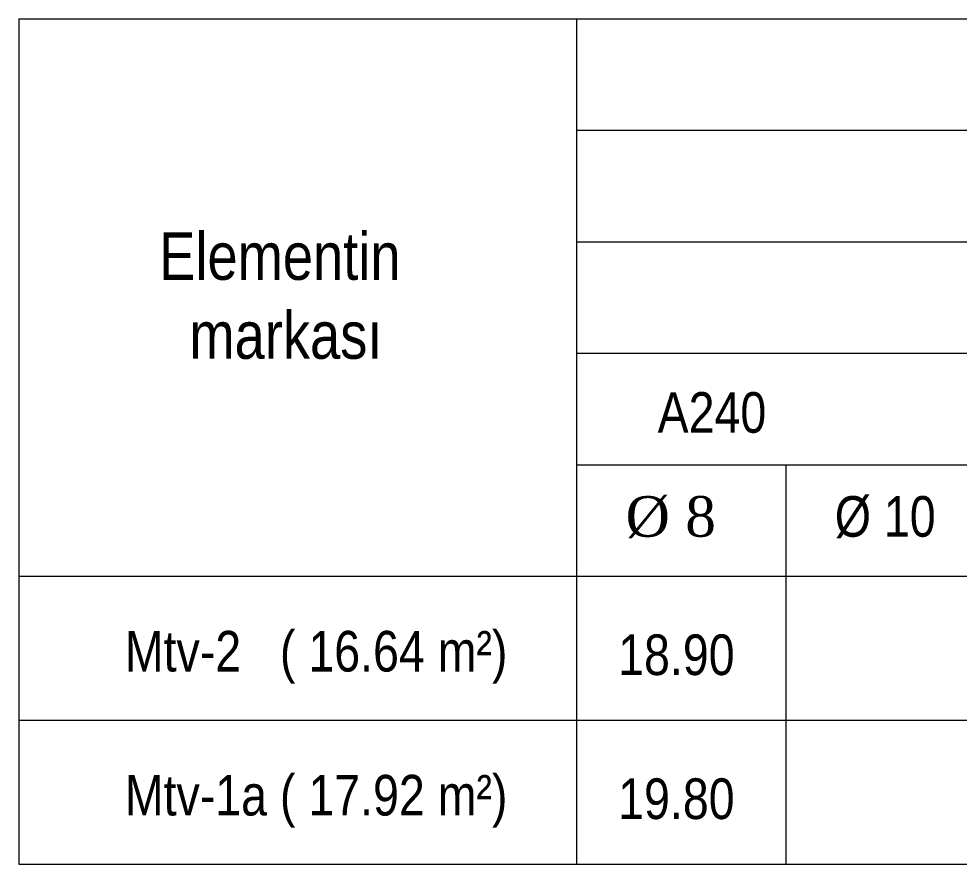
# Model space of a CAD drawing. Header units: millimetres. Extents: x -149347 to 251215, y -2929184 to -2541447.
# Drawn here: x 130510 to 137066, y -2661543 to -2655646 of the extents above; entities that cross this region are included whole.
import ezdxf

# ---------------------------------------------------------------- set-up
doc = ezdxf.new("R2010")
doc.units = ezdxf.units.MM
for name, color, linetype, lineweight in [('cedvel  0.09', 7, 'Continuous', 13), ('razmer   0.09', 140, 'Continuous', 9), ('ИЧ  РАЗМЕР  0.09', 143, 'Continuous', 9)]:
    doc.layers.add(name, color=color, linetype=linetype, lineweight=lineweight)
doc.styles.add('style6', font='ARIALN.TTF', dxfattribs={"height": 300})

msp = doc.modelspace()

# ---------------------------------------------------------------- linework, layer by layer
at = {"layer": 'cedvel  0.09', "lineweight": 20}
for p, q in [((130510.00138, -2655645.80378), (130510.00138, -2661542.59811)), ((130510.00138, -2655645.80378), (147955.71986, -2655645.80378)), ((134398.35937, -2655645.80378), (134398.35937, -2661542.59811)), ((134398.35937, -2656423.47538), (147955.71986, -2656423.47538)), ((134398.35937, -2657201.14698), (146063.43335, -2657201.14698)), ((134398.35937, -2657978.81858), (146063.43335, -2657978.81858)), ((134398.35937, -2658756.49018), (146063.43335, -2658756.49018)), ((135856.49362, -2658756.49018), (135856.49362, -2661542.59811)), ((130510.00138, -2659534.16177), (147955.71986, -2659534.16177)), ((130510.00138, -2660538.37994), (147955.71986, -2660538.37994)), ((130510.00138, -2661542.59811), (147955.71986, -2661542.59811))]:
    msp.add_line(p, q, dxfattribs=at)

# ---------------------------------------------------------------- texts
at = {"color": 0, "char_height": 283.13286351, "width": 6134.545376, "attachment_point": 1, "style": 'style6'}
for s, insert in [('{\\fArial Narrow|b0|i0|c238|p34; }Мtv-{\\fArial Narrow|b0|i0|c238|p34;2   }( {\\fArial Narrow|b0|i0|c238|p34;16.64 }m²)', (131158.94789, -2659915.51449)), ('{\\fArial Narrow|b0|i0|c238|p34; }Мtv-{\\fArial Narrow|b0|i0|c238|p34;1a }( {\\fArial Narrow|b0|i0|c238|p34;17.92 }m²)', (131158.94789, -2660919.73266))]:
    msp.add_mtext(s, dxfattribs=dict(at, insert=insert))
at = {"layer": 'razmer   0.09', "lineweight": 20, "attachment_point": 1, "style": 'style6'}
for s, insert, char_height in [('{\\fArial Narrow|b0|i0|c238|p34;\\C0;Elementin\\fArial Narrow|b0|i0|c204|p34;\\P\\fArial Narrow|b0|i0|c238|p34;  markası}', (131488.8761, -2657136.24726), 330.3216741), ('{\\fArial Narrow|b0|i0|c238|p34;\\C0;18.90}', (134688.43307, -2659940.00559), 283.1328635), ('{\\fArial Narrow|b0|i0|c238|p34;\\C0;19.80}', (134688.43307, -2660944.22376), 283.1328635)]:
    msp.add_mtext(s, dxfattribs=dict(at, insert=insert, char_height=char_height))
at = {"layer": 'ИЧ  РАЗМЕР  0.09', "lineweight": 20, "attachment_point": 1, "style": 'style6'}
for s, insert, char_height in [('{\\C0;A240}', (134963.50354, -2658250.14308), 283.132864), ('{\\fTimes New Roman|b0|i0|c0|p18;\\C0;Ø \\fTimes New Roman|b0|i0|c238|p18;8}', (134740.39441, -2658975.21338), 283.1328635), ('{\\C0;Ø \\fArial Narrow|b0|i0|c238|p34;10}', (136198.52866, -2658975.21338), 283.1328635)]:
    msp.add_mtext(s, dxfattribs=dict(at, insert=insert, char_height=char_height))

doc.saveas('drawing.dxf')
